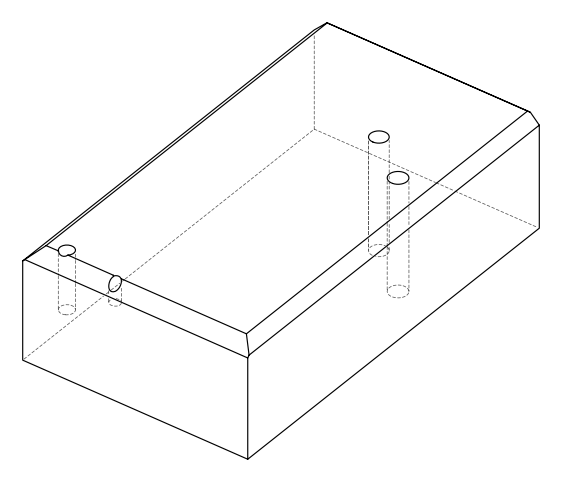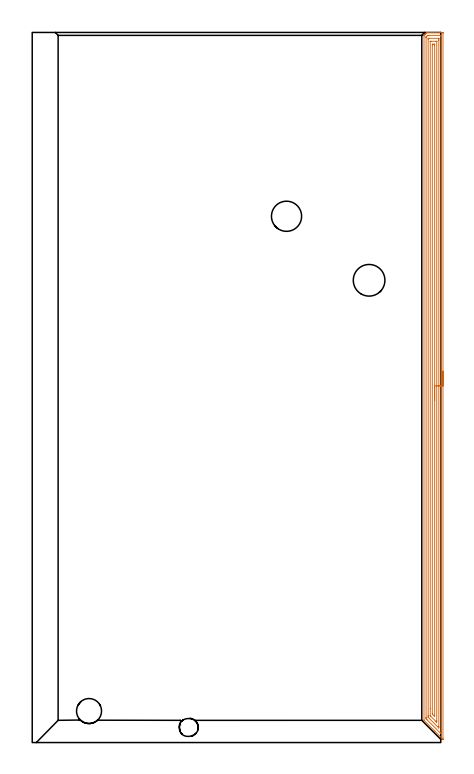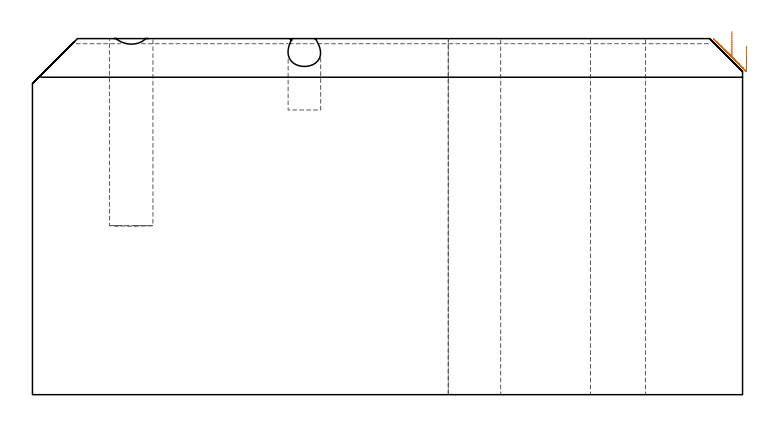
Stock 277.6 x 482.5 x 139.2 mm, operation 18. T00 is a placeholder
(PLAN: 18 operations, 12 tool changes, 65.5 min)
(1 SPOT_DRILL | STEP1HOLE | NXT0321_9005460120000 | 0.05 min | 180 mm3)
(2 SPOT_DRILL_1 | STEP1HOLE_1 | NXT0321_9005460120000 | 0.05 min | 182 mm3)
(3 SPOT_DRILL_2 | STEP1POCKET | NXT0321_9005460120000 | 0.03 min | 2 mm3)
(4 DRILL_BLIND_HOLE_INTO_CENTER | STEP1HOLE | UGT0301_178 | 0.04 min | 105 mm3)
(5 GUN_DRILL_THROUGH_HOLE | STEP1HOLE | UGT0307_001 | 0.62 min | 2538 mm3)
(6 SPADE_DRILL_TO_ENLARGE_THROUGH_HOLE | STEP1HOLE | UGT0306_003 | 0.58 min | 14173 mm3)
(7 DRILL_TO_ENLARGE_THROUGH_HOLE | STEP1HOLE | UGT0301_050 | 0.6 min | 28862 mm3)
(8 DRILL_BLIND_HOLE_INTO_CENTER_1 | STEP1HOLE_1 | UGT0301_178 | 0.04 min | 101 mm3)
(9 GUN_DRILL_THROUGH_HOLE_1 | STEP1HOLE_1 | UGT0307_001 | 0.62 min | 2543 mm3)
(10 SPADE_DRILL_TO_ENLARGE_THROUGH_HOLE_1 | STEP1HOLE_1 | UGT0306_003 | 0.58 min | 14171 mm3)
(11 DRILL_TO_ENLARGE_THROUGH_HOLE_1 | STEP1HOLE_1 | UGT0301_052 | 0.6 min | 33456 mm3)
(12 DRILL_BLIND_HOLE_INTO_CENTER_2 | STEP1POCKET | NXT0301_088 | 0.12 min | 2829 mm3)
(13 INDEXABLE_INSERT_DRILL_BLIND_HOLE_FROM_SOLID | STEP1POCKET_1 | NXT0302_005 | 0.3 min | 16576 mm3)
(14 MILL_ROUGH_BLIND_HOLE_CONTOUR | STEP1POCKET | NXT0201_013 | Spiral | 0.37 min | 689 mm3)
(15 AREA_MILL | FG_CHAMFER_SURFACE | UGT0205_001 | 26.87 min | 74717 mm3)
(16 AREA_MILL_1 | FG_CHAMFER_SURFACE_1 | UGT0205_001 | 12.72 min | 29603 mm3)
(17 AREA_MILL_2 | FG_CHAMFER_SURFACE_2 | UGT0205_001 | 2.15 min | 505 mm3)
(18 AREA_MILL_3 | FG_CHAMFER_SURFACE_3 | UGT0205_001 | 19.2 min | 39242 mm3)
(TOOL NXT0321_9005460120000 | NC Spot Drill, 142deg, 12mm, Carbide, Uncoated | D12 PA142 FL30 Z2)
(TOOL UGT0301_178 | Twist Drill 5.4 mm | D5.4 PA118 FL55 Z2)
(TOOL UGT0307_001 | Gun Drill 5 mm | D5 PA130 FL24 Z1)
(TOOL UGT0306_003 | Spade Drill 12.5mm | D12.5 PA132 FL10 Z2)
(TOOL UGT0301_050 | Twist Drill 20.5 mm | D20.5 PA118 FL145 Z2)
(TOOL UGT0301_052 | Twist Drill 21.5 mm | D21.5 PA118 FL150 Z2)
(TOOL NXT0301_088 | Carbide Drill 11.7mm [860.1-1170-035A1-MM 2214] | D11.7 PA140 FL55 Z2)
(TOOL NXT0302_005 | Index. Insert Drill 17mm [880-D1700L20-05] | D17 PA176 FL85 Z2)
(TOOL NXT0201_013 | ENDMILL 10mm | D10 FL30 Z4)
(TOOL UGT0205_001 | Chamfer Mill 20 x 3 x 45 deg. | D20 FL50 Z2)
(OP 18 AREA_MILL_3)
G17 G21 G94 G90
T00 M6
G54
G17 G0 G90 X279.1 Y252.35 S1061 M3
G43 Z149.2 H0
Z136.3
G94 G1 Y252.312 Z135.428 F250.
Y252.198 Z134.564
Y252.009 Z133.712
Y251.747 Z132.88
Y251.413 Z132.074
Y251.01 Z131.3
Y250.542 Z130.564
Y250.01 Z129.872
Y249.421 Z129.229
Y248.778 Z128.64
Y248.086 Z128.108
Y247.35 Z127.64
Y246.576 Z127.237
Y245.77 Z126.903
Y244.938 Z126.641
Y244.087 Z126.452
Y243.222 Z126.338
Y242.35 Z126.3
X279.099 Y2.337 Z126.301
X279.096 Y2.298
X279.089 Y2.211 Z126.303
X279.039 Y2.259 Z126.355
X278.922 Y2.377 Z126.476
X278.763 Y2.535 Z126.632
X278.611 Y2.688 Z126.787
X278.475 Y2.824 Z126.923
X278.326 Y2.971 Z127.069
X278.184 Y3.115 Z127.213
X278.028 Y3.271 Z127.37
X277.89 Y3.408 Z127.506
X273.56 Y7.739 Z131.839
X266.368 Y14.93 Z139.029
X266.327 Y14.972 Z139.07
X266.205 Y15.097 Z139.191
X266.2 Y15.336 Z139.2
Y480.089
X266.207 Y480.501 Z139.193
X266.239 Y480.536 Z139.161
X266.537 Y480.839 Z138.859
X266.682 Y480.983 Z138.716
X266.974 Y481.274 Z138.426
X267.278 Y481.578 Z138.121
X267.41 Y481.712 Z137.986
X267.772 Y482.072 Z137.628
X267.933 Y482.233 Z137.467
X268.175 Y482.472 Z137.223
X268.208 Y482.497 Z137.189
X268.365 Y482.5 Z137.033
X269.157 Z136.237
X271.249 Z134.148
X272.65 Z132.746
X278.763 Z126.635
X279.031 Y482.496 Z126.367
X279.092 Y482.49 Z126.305
X279.099 Y482.426 Z126.299
X279.1 Y481.876 Z126.3
Y242.35
X277.686 Z127.714
X277.685 Y6.399 Z127.715
X277.684 Y6.197 Z127.716
X277.681 Y6.098 Z127.719
X277.679 Y6.085 Z127.721
X277.672 Y6.089 Z127.728
X277.64 Y6.117 Z127.76
X277.352 Y6.399 Z128.048
X268.284 Y15.466 Z137.116
X267.907 Y15.846 Z137.493
X267.717 Y16.041 Z137.683
X267.624 Y16.138 Z137.776
X267.621 Y16.23 Z137.779
X267.615 Y16.914 Z137.785
Y17.124
Y478.986
X267.616 Y479.195 Z137.784
X267.619 Y479.366 Z137.781
X267.621 Y479.447 Z137.779
X267.667 Y479.505 Z137.733
X267.823 Y479.666 Z137.577
X268.238 Y480.089 Z137.162
X268.645 Y480.483 Z136.755
X268.763 Y480.492 Z136.637
X269.157 Y480.497 Z136.243
X269.629 Y480.5 Z135.771
X270.03 Z135.37
X277.488 Z127.912
X277.639 Y480.496 Z127.761
X277.671 Y480.493 Z127.729
X277.679 Y480.489 Z127.721
X277.681 Y480.479 Z127.719
X277.684 Y480.443 Z127.716
X277.685 Y480.298 Z127.715
X277.686 Y480.089 Z127.714
Y242.35
X276.272 Z129.128
X276.271 Y10.737 Z129.129
X276.266 Y9.974 Z129.134
X276.265 Y9.961 Z129.135
X276.234 Y9.974 Z129.166
X276.143 Y10.06 Z129.257
X275.331 Y10.868 Z130.069
X269.969 Y16.23 Z135.431
X269.157 Y17.047 Z136.243
X269.085 Y17.124 Z136.315
X269.035 Y17.194 Z136.365
X269.033 Y17.25 Z136.367
X269.029 Y18.018 Z136.371
Y18.149
Y477.538
X269.035 Y478.301 Z136.365
X269.036 Y478.425 Z136.364
X269.076 Y478.465 Z136.324
X269.11 Y478.49 Z136.29
X269.157 Y478.492 Z136.243
X269.837 Y478.499 Z135.563
X275.949 Y478.5 Z129.451
X276.143 Y478.497 Z129.257
X276.208 Y478.494 Z129.192
X276.254 Y478.491 Z129.146
X276.265 Y478.431 Z129.135
X276.268 Y478.301 Z129.132
X276.27 Y478.171 Z129.13
X276.272 Y477.408 Z129.129
Y477.276 Z129.128
Y242.35
X274.857 Z130.543
Y14.865
X274.856 Y14.443 Z130.544
X274.854 Y13.975 Z130.546
X274.851 Y13.832 Z130.549
X274.583 Y14.078 Z130.817
X274.397 Y14.255 Z131.003
X274.206 Y14.443 Z131.194
X270.632 Y18.018 Z134.768
X270.539 Y18.115 Z134.861
X270.466 Y18.194 Z134.934
X270.449 Y18.228 Z134.951
X270.447 Y18.254 Z134.953
X270.444 Y18.488 Z134.956
X270.443 Y22.951 Z134.957
Y476.249
X270.445 Y476.374 Z134.955
X270.449 Y476.457 Z134.951
X270.453 Y476.49 Z134.947
X270.474 Y476.492 Z134.926
X270.903 Y476.5 Z134.497
X270.917 Z134.483
X274.41 Z130.99
X274.821 Y476.493 Z130.579
X274.844 Y476.49 Z130.556
X274.851 Y476.48 Z130.549
X274.854 Y476.447 Z130.546
X274.857 Y476.401 Z130.543
Y476.356
Y242.35
X273.443 Z131.957
Y18.018
X273.44 Y17.708 Z131.96
X273.438 Y17.673 Z131.962
X273.437 Y17.672 Z131.963
X273.423 Y17.681 Z131.977
X273.378 Y17.721 Z132.022
X272.187 Y18.911 Z133.213
X272.028 Y19.073 Z133.372
X271.901 Y19.206 Z133.499
X271.864 Y19.247 Z133.536
X271.861 Y19.267 Z133.539
X271.86 Y19.317 Z133.54
X271.857 Y19.723 Z133.543
Y19.805
Y473.833
X271.859 Y474.238 Z133.541
X271.862 Y474.441 Z133.538
X271.864 Y474.483 Z133.536
X271.905 Y474.49 Z133.495
X272.001 Y474.496 Z133.399
X272.65 Y474.5 Z132.75
X272.871 Z132.529
X273.364 Y474.496 Z132.036
X273.42 Y474.493 Z131.98
X273.434 Y474.49 Z131.966
X273.437 Y474.479 Z131.963
X273.44 Y474.438 Z131.96
X273.442 Y474.264 Z131.958
X273.443 Y473.915 Z131.957
Y242.35
Y241.478 Z131.995
Y240.614 Z132.109
Y239.762 Z132.298
Y238.93 Z132.56
Y238.124 Z132.894
Y237.35 Z133.297
Y236.614 Z133.765
Y235.922 Z134.296
Y235.279 Z134.886
Y234.69 Z135.529
Y234.159 Z136.221
Y233.69 Z136.957
Y233.287 Z137.731
Y232.953 Z138.537
Y232.691 Z139.369
Y232.502 Z140.22
Y232.388 Z141.085
Y232.35 Z141.957
G0 Z149.2
M5
M2
